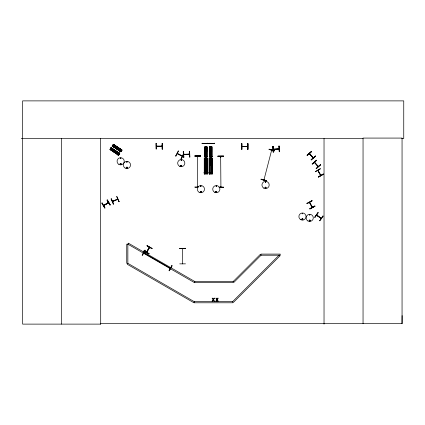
<?xml version="1.0" encoding="UTF-8"?>
<svg xmlns="http://www.w3.org/2000/svg" width="425" height="425" viewBox="0 0 425 425"><rect width="100%" height="100%" fill="white"/><g stroke="black" fill="none" stroke-linecap="round" stroke-linejoin="round"><path stroke-width="0.64" d="M401.763 138.513L403.75 138.513L403.75 100.884L22.621 100.884L22.621 324.116L100.704 324.116L100.651 323.68L402.055 323.68L402.114 315.61M264.106 179.44L263.851 179.308L263.75 179.881M271.527 150.716L271.841 150.71M146.519 252.174L146.758 251.648L147.002 251.85M120.998 150.562L121.359 150.769M112.434 201.354L113.172 201.312M316.503 215.098L318.144 216.32M321.321 218.243L320.684 218.041L321.162 218.477M197.843 156.166L197.646 156.809L197.641 156.166M220.623 156.995L220.66 156.389M220.665 187.175L220.66 186.538M120.822 158.36L120.53 158.19L120.758 158.424M126.634 161.888C127.187 163.019 127.335 161.102 126.692 161.829M126.762 161.968L127.107 161.925L126.788 162.058M127.314 167.742C126.623 166.34 126.464 168.725 127.234 167.811M181.533 160.225C180.827 159.03 181.135 161.346 181.507 160.007M181.65 165.824C180.365 167.041 181.486 164.347 181.502 166.063M200.584 186.161C201.407 185.21 201.062 187.101 200.627 186.235M200.754 186.123L201.052 186.251L200.77 186.086M216.139 186.161L216.484 186.118L216.166 186.203M216.628 186.161C215.592 187.143 216.495 184.965 216.516 186.363M215.927 191.834C217.085 190.565 216.298 193.29 216.017 191.664M216.66 191.834L216.484 192.132M265.891 181.996C265.067 182.947 265.413 181.055 265.848 181.921M302.143 213.568C302.967 212.521 302.616 214.699 302.18 213.493M302.287 213.52L302.611 213.653L302.324 213.493M302.069 219.242C303.099 217.945 302.637 220.639 302.122 219.151M302.786 219.327L302.701 218.997M309.421 214.8C309.968 215.932 310.123 214.019 309.48 214.742M309.57 214.795L309.899 214.885L309.57 214.885M313.113 157.988L309.395 153.675L313.034 157.893M313.119 157.898L312.917 157.324M318.086 166.6L314.442 162.467M314.787 162.77L314.681 162.254L314.42 162.446M103.615 205.578L108.593 202.72L103.7 205.562L103.562 205.275M104.13 205.291L103.902 205.073M107.987 202.72L108.078 202.991L107.971 202.693M197.614 156.288L197.869 156.288M197.875 156.687L197.641 156.23L197.583 186.835L197.837 186.315L197.901 186.835M220.633 156.512L220.867 157.027M220.888 156.947L220.66 156.448L220.915 187.117L220.888 186.554L220.628 186.66M182.771 248.721L182.452 248.721L182.739 248.524M182.766 263.798L182.708 263.824M261.067 179.18L260.987 179.488L266.549 180.944L266.629 180.636L261.067 179.18L266.618 180.673M269.036 149.441L269.115 149.133L274.678 150.588L274.598 150.896L269.036 149.441L274.608 150.859M263.946 179.934L271.633 150.243M264.106 179.398L264.031 179.833M271.702 150.2L271.809 150.705M271.766 150.753L271.936 150.216M117.698 199.043L117.215 199.543M117.693 199.325L117.619 199.054M117.762 199.277L112.513 201.535M206.051 157L205.849 156.602M206.114 173.097L205.732 173.565L206.114 173.708L205.684 173.735M210.943 157L210.906 156.575M146.54 252.094L146.79 252.222L149.637 247.292L146.779 252.184M149.074 247.679L149.361 247.175M318.357 166.515L318.017 166.048L317.735 166.207M317.858 170.473L320.732 175.456L320.62 174.797M309.517 202.438L312.157 207.32L312.407 207.209L311.844 206.826M312.37 207.209L309.66 202.22M149.053 247.6L149.303 247.871M120.317 163.795C120.62 165.33 121.391 163.067 120.408 163.742M180.965 165.649L180.965 165.994M200.605 191.664C201.052 193.311 201.429 190.448 200.568 191.925M265.28 187.494C265.726 189.141 266.103 186.283 265.243 187.754M310.064 220.75C309.814 219.114 308.869 221.68 310.059 220.644M211.028 173.033L210.577 173.033L211.028 173.06L210.625 173.193L210.965 173.708M183.685 154.376L184.376 154.599M273.317 149.117L274.008 149.34M278.423 148.824L279.06 148.787M175.695 155.954L178.293 150.822L178.574 150.965L175.886 156.049M177.22 153.616L177.31 153.436M177.793 153.977L177.804 153.622M181.852 156.049L181.996 155.768M181.077 158.706L183.696 153.584L183.982 153.733L181.358 158.849L181.077 158.706L183.733 153.606M156.379 146.088L156.958 146.035L156.899 146.349M161.489 146.088L162.053 146.306M241.931 146.407L242.569 146.407M143.947 251.079L144.107 250.803L149.106 253.645L148.947 253.922L143.947 251.079L148.962 253.9M142.338 255.25L145.207 250.261L144.941 250.113L142.12 255.122L142.375 255.266L145.217 250.267M144.25 253.141L143.847 252.684M146.551 252.121L149.334 247.228L146.721 252.222M149.308 247.743L149.504 247.393M152.107 248.37L151.948 248.646L146.949 245.804L147.108 245.528L152.092 248.391M170.409 268.249L169.931 268.042L170.085 267.766M169.107 270.698L171.918 265.683M318.346 170.924L318.027 170.372M108.396 202.512L103.488 205.387M311.908 206.816L312.168 206.816M112.142 146.094L113.369 144.245L121.996 150.03L120.774 151.868L112.168 146.051M113.103 146.556L114.171 144.962M110.888 149.972L111.956 148.378M113.688 146.944L114.755 145.35M111.472 150.365L112.54 148.771M112.349 150.949L113.417 149.356M114.564 147.533L115.632 145.94M115.34 148.054L116.407 146.46M113.124 151.475L114.192 149.882M116.216 148.644L117.284 147.05M114.001 152.06L115.069 150.466M119.978 151.157L121.04 149.563M117.762 154.572L118.825 152.979M117.831 155.003L119.25 152.878M120.047 151.587L121.465 149.462M117.895 155.051L119.319 152.926M120.11 151.629L121.534 149.504M119.106 154.195L118.681 153.956M118.559 155.29L119.786 153.441L111.148 147.672L109.926 149.51L118.586 155.247M314.909 217.366L318.213 212.665L317.953 212.484L314.643 217.186L314.909 217.366L318.182 212.643M319.674 220.724L322.952 215.996M316.62 214.933L317.14 215.305L316.593 215.135M184.333 154.541L184.243 154.323M189.322 154.312C189.417 153.436 188.477 154.769 188.907 154.047M189.401 154.291L183.696 154.578M273.349 149.345L279.076 148.984L273.429 149.372L273.44 149.079M278.481 148.819L278.556 149.074M120.875 158.536C120.966 157.282 119.877 158.865 120.796 158.562M181.183 160.018L181.385 160.273L181.13 160.076M265.699 182.118L265.577 181.82L265.577 182.144M162.132 146.349L156.469 146.349L156.496 146.057M247.685 146.667L242.022 146.667L242.048 146.375M242.447 146.667L242.447 146.375M146.752 251.706L146.694 252.275M307.062 155.226L311.376 151.422L311.589 151.661L307.275 155.465L307.062 155.226L311.392 151.443M307.222 155.407L311.562 151.635M315.419 156.007L311.079 159.779L311.286 160.018L315.6 156.214L315.392 155.975M311.132 159.837L315.44 156.039M312.274 164.108L316.582 160.31M316.609 160.337L312.322 164.172L312.115 163.928L316.428 160.129L316.636 160.368M320.45 164.693L316.126 168.486L316.338 168.725L320.652 164.921L320.439 164.682M316.152 168.512L320.493 164.741M220.639 186.617L220.66 187.117M206.072 173.676L205.732 173.692M112.529 201.275L117.64 199.065M117.199 199.197L117.22 199.5M107.047 200.085L107.323 199.925L110.229 204.887L109.953 205.047L107.058 200.079L109.985 205.031M103.642 205.53L108.497 202.683M315.414 171.79L320.275 168.709L320.434 168.985M315.308 171.604L320.285 168.73M320.875 175.302L318.065 170.372L317.847 170.584L320.678 175.488M320.397 174.877L320.668 174.887M318.368 176.912L323.345 174.032M318.474 177.092L323.452 174.218L323.308 173.963L318.325 176.843L318.484 177.119L323.467 174.239M311.966 200.648L306.892 203.352L307.041 203.633M307.004 203.564L312.067 200.834M307.025 203.596L312.088 200.871L311.955 200.627M309.735 202.821L309.735 202.252L309.474 202.428L312.104 207.304M314.835 205.982L309.767 208.696L309.921 208.978L314.983 206.252L314.829 205.971L309.804 208.765M309.905 208.951L314.967 206.226M111.318 198.81L111.021 198.937L113.358 204.197L113.629 204.074L111.318 198.81L113.555 204.106M117.805 199.282L112.598 201.498M118.894 201.763L119.186 201.636M182.261 156.219L177.315 153.696M120.509 158.068L120.796 158.068M181.119 159.901L181.459 159.949M200.727 191.537L201.142 191.59M183.802 154.339L189.364 154.052M313.267 157.765L309.538 153.489L309.926 153.977L309.655 154.057M161.612 146.057L161.484 146.349M247.679 146.407L247.037 146.667M247.562 146.667L241.947 146.636M210.625 173.692L211.007 173.708L210.577 173.708M247.159 146.343L247.159 146.667M309.724 220.214L309.48 220.798M272.839 146.365L273.158 146.343L273.477 152.086L273.174 152.107L272.839 146.365L273.201 152.102M278.901 146.014L279.22 145.998L279.549 151.736L279.23 151.757L278.938 146.014L279.31 151.752M273.381 149.111L279.002 148.787M183.791 154.636L189.444 154.307M189.917 157L189.598 157.016L189.279 151.273L189.582 151.258L189.89 157M200.616 155.832L194.863 155.863L194.868 156.188L200.616 156.15L200.616 155.832L194.863 155.89M194.868 156.145L200.616 156.071M223.635 156.049L217.887 156.087L217.887 156.405L223.635 156.368L223.635 156.049L217.887 156.113M217.887 156.326L223.635 156.288M198.061 186.952L194.868 186.984L194.868 187.292L198.061 187.271M218.997 187.186L223.64 187.159L223.64 187.478L219.805 187.478M219.805 187.26L223.64 187.239M179.732 248.471L185.481 248.296L179.732 248.434M179.732 248.327L185.481 248.306M179.732 263.867L185.486 263.845M21.25 138.672L22.621 138.667M22.621 138.513L363.046 138.513M156.299 149.063L156.06 143.315L156.379 143.315M162.127 149.063L162.446 149.063L162.446 143.315L162.127 143.315L162.169 149.063M203.267 143.576L206.566 143.576M209.892 143.576L213.196 143.576M241.613 143.629L241.931 143.629L241.931 149.382L241.613 149.382L241.639 143.629M156.437 146.088L162.01 146.057M162.132 146.29L156.496 146.317M241.99 146.407L247.562 146.343M207.055 157.149L204.839 157.16L204.839 146.768L207.055 146.763L207.012 157.149M209.732 146.768L211.947 146.763L211.947 157.149L209.732 157.16L209.78 146.768M204.988 147.826L206.906 147.826M209.881 147.826L211.799 147.826M204.988 148.527L206.906 148.527M209.881 148.527L211.799 148.527M247.679 149.382L247.998 149.382L247.998 143.629L247.679 143.629L247.695 149.382L247.759 143.629M204.988 149.584L206.906 149.584M209.881 149.584L211.799 149.584M204.988 150.519L206.906 150.519M209.881 150.519L211.799 150.519M204.988 151.571L206.906 151.571M209.881 151.571L211.799 151.571M204.988 156.092L206.906 156.092M209.881 156.092L211.799 156.092M204.669 156.389L207.225 156.389M209.562 156.389L212.117 156.389M204.669 156.469L207.225 156.469M209.562 156.469L212.117 156.469M205.796 156.591L206.098 156.575M210.683 156.591L210.943 156.613M209.148 158.334L212.468 158.318L212.468 173.894L209.148 173.905L209.158 158.334M204.478 159.912L207.352 159.912M209.371 159.912L212.245 159.912M204.478 160.969L207.352 160.969M209.371 160.969L212.245 160.969M204.478 162.547L207.352 162.547M209.371 162.547L212.245 162.547M204.473 163.954L207.347 163.954M209.366 163.954L212.24 163.954M204.473 165.532L207.347 165.532M209.366 165.532L212.24 165.532M204.478 172.311L207.352 172.311M209.371 172.311L212.245 172.311M204 172.757L207.83 172.757M208.887 172.757L212.723 172.757M204 172.879L207.83 172.879M208.887 172.879L212.723 172.879M265.577 187.324L265.875 187.494M273.838 149.058L274.029 149.34M210.657 173.076L210.959 173.087M206.088 173.129L205.806 172.948M143.963 252.716L144.399 252.965L144.171 253.162M170.074 267.793L169.931 268.042M182.447 263.798L182.479 248.721M316.737 214.981L321.273 218.211M177.363 153.462L182.373 156.002M178.367 154.174L181.305 155.678M175.674 155.938L175.955 156.087M146.992 245.735L151.985 248.577M144.086 250.835L149.063 253.714M170.005 267.787L170.42 267.989M169.904 267.962L170.356 268.217L143.836 252.939M113.342 144.282L121.975 150.062M113.284 144.373L121.917 150.147M113.231 144.458L121.858 150.232M113.204 144.495L121.837 150.275M113.703 144.914L121.768 150.37M113.087 144.665L121.709 150.461M113.066 144.697L121.651 150.546M113.539 145.159L121.624 150.583M121.55 150.7L121.221 151.188M112.492 145.573L121.146 151.316M112.444 145.642L121.077 151.422L112.423 145.674M112.354 145.78L121.008 151.523M112.306 145.849L120.944 151.619M112.285 145.881L120.87 151.73L112.227 145.966M111.127 147.703L119.76 153.478M111.079 147.773L119.701 153.568M111.015 147.873L119.643 153.653M110.994 147.905L119.622 153.691M110.946 147.974L119.574 153.76M110.861 148.102L119.505 153.861M110.808 148.182L119.483 153.893M110.787 148.213L118.873 153.643M119.335 154.121L119.005 154.604M110.303 148.952L118.368 154.408M110.16 149.159L118.235 154.61M118.718 155.035L110.091 149.265L118.655 155.146M110.011 149.387L118.633 155.178M322.92 215.974L323.181 216.16L319.85 220.846L319.611 220.676M316.582 215.193L321.157 218.376M316.556 215.188L321.188 218.492L319.595 217.372M314.659 162.27L318.304 166.409M318.107 166.579L314.447 162.382M107.297 199.941L110.203 204.903M102.016 203.033L104.922 207.995M119.159 201.647L116.875 196.371L116.583 196.499L118.931 201.748M220.888 186.655L220.862 187.117M273.078 146.349L273.45 152.086M189.343 151.273L189.678 157.011M183.446 151.613L183.818 157.351M220.862 156.448L220.867 156.968M197.843 156.225L197.843 156.745M197.837 186.373L197.641 186.894L197.636 186.378M402.055 323.68L402.055 138.077L363.046 138.077L363.046 323.68M324.031 138.513L324.031 324.116M247.972 143.629L247.972 149.382M241.852 143.629L241.852 149.382M214.375 143.549L208.712 143.549M212.458 158.318L212.399 173.894M212.24 158.318L212.245 173.894M212.086 158.318L212.032 173.894L212.017 158.318M211.9 146.763L211.9 157.149M211.894 158.318L211.91 173.894M211.815 146.763L211.799 157.149M211.841 158.318L211.841 172.593M211.692 146.763L211.692 157.149M211.682 158.318L211.682 173.894M211.655 146.763L211.65 157.149M211.655 158.318L211.655 172.593M211.528 146.763L211.565 157.149M211.528 172.593L211.528 158.318L211.459 172.593M211.406 146.763L211.443 157.149M211.246 173.894L210.37 173.894M211.135 157.149L210.545 157.149M210.396 147.417L210.359 156.506M210.152 146.768L210.104 157.16M210.157 158.334L210.141 172.608M210.035 146.768L210.024 157.16M209.987 146.768L209.902 157.16M209.955 158.334L209.929 173.905M209.881 146.768L209.865 157.16M209.775 158.334L209.775 172.608M209.706 158.334L209.716 173.905M209.599 158.334L209.583 173.905M209.525 158.334L209.525 173.905M209.371 158.334L209.398 173.905M209.344 158.334L209.344 173.905M209.217 158.334L209.217 173.905M207.745 143.549L202.087 143.485M207.506 158.318L207.506 173.894M207.379 158.318L207.352 173.894L207.32 158.318M207.198 158.318L207.198 173.894M207.14 158.318L207.129 173.894M207.018 158.318L207.007 172.593M206.922 146.763L206.906 157.149M206.948 158.318L206.948 172.593M206.885 146.763L206.805 157.149L206.768 146.763M206.821 172.593L206.821 158.318L206.789 173.894M206.635 147.411L206.683 156.501M206.635 158.318L206.635 172.593M206.582 158.318L206.566 172.593M206.391 147.411L206.428 156.501M206.353 173.894L205.477 173.894M206.242 157.149L205.657 157.149M205.514 147.417L205.503 156.506M205.466 147.417L205.466 156.506M205.381 146.768L205.344 157.16M205.211 147.417L205.259 156.506M205.264 158.334L205.248 172.608M205.132 147.417L205.137 157.149M205.195 158.334L205.195 172.608M205.094 147.417L205.094 156.506M205.068 158.334L205.036 173.905M204.988 146.768L204.988 157.16M205.009 158.334L205.009 172.608M204.887 146.768L204.887 157.16M204.882 158.334L204.882 172.608M204.813 158.334L204.829 172.608M204.707 158.334L204.701 173.894M204.637 158.334L204.637 173.905M204.505 158.334L204.505 173.905M204.478 158.334L204.452 173.905M204.324 158.334L204.324 173.905M162.419 143.315L162.419 149.063M162.207 143.315L162.207 149.063M156.087 143.315L156.087 149.063M100.645 138.513L100.704 324.116M61.636 138.513L61.636 324.116M120.153 163.853C120.785 165.83 121.688 162.456 120.153 163.853M126.438 167.508C127.075 169.485 127.978 166.111 126.438 167.508M180.758 165.686C181.395 167.663 182.298 164.294 180.758 165.686M205.535 150.933C206.056 152.564 206.8 149.786 205.535 150.933M200.398 191.702C201.036 193.678 201.939 190.304 200.398 191.702M210.428 150.933C210.949 152.564 211.692 149.786 210.428 150.933M215.815 191.702C216.447 193.678 217.35 190.304 215.815 191.702M265.072 187.531C265.71 189.508 266.613 186.139 265.072 187.531M301.957 219.103C302.589 221.08 303.493 217.712 301.957 219.103M309.225 220.421C309.857 222.397 310.76 219.029 309.225 220.421M113.693 150.833C114.107 152.49 115.032 149.77 113.693 150.833M115.908 147.417C116.323 149.074 117.247 146.354 115.908 147.417M171.881 265.662L169.038 270.661L169.315 270.821L172.157 265.822L171.881 265.662M128.419 243.196L127.861 244.168L127.861 263.335L127.303 264.302L193.699 302.637L194.257 301.67L232.592 301.67L279.22 255.042L280.006 255.834L233.383 302.457L232.592 301.67L232.592 302.786L194.257 302.786L194.257 301.67L127.861 263.335L126.74 263.335L126.74 244.168L127.861 244.168L194.257 282.503L194.82 281.531L233.155 281.531L260.259 254.426L261.051 255.218L280.218 255.218L280.218 254.097L261.051 254.097L261.051 255.218L233.941 282.322L233.155 281.531L233.155 282.652L194.82 282.652L194.82 281.531L128.419 243.196M214.046 298.159L213.308 299.354L212.585 298.159L212.123 298.159L213.058 299.678L212.096 301.197L212.532 301.197L213.281 299.981L214.025 301.197L214.487 301.197L213.536 299.657L214.487 298.159L214.046 298.159M217.775 298.159L217.042 299.354L216.314 298.159L215.852 298.159L216.792 299.678L215.826 301.197L216.261 301.197L217.016 299.981L217.754 301.197L218.216 301.197L217.265 299.657L218.216 298.159L217.775 298.159M102.085 202.996L101.809 203.155L104.715 208.117L104.991 207.958L102.074 203.001M183.526 151.608L183.207 151.624L183.536 157.367L183.855 157.346L183.526 151.608M202.571 143.241L202.05 143.443L202.571 143.241M207.682 143.209L207.161 143.411L207.682 143.209M209.201 143.241L208.68 143.443L209.201 143.241M214.312 143.209L213.791 143.411L214.312 143.209M207.575 158.318L204.255 158.334L204.255 173.905L207.575 173.894L207.575 158.318M206.136 173.033L205.684 173.033L206.136 173.06M118.862 154.838L110.229 149.058L118.851 154.854M211.321 156.501L211.321 147.411L211.273 156.501M210.274 157.16L210.274 146.768L210.237 157.16M206.55 157.149L206.55 146.763L206.513 157.149M307.934 220.973A3.586 3.586 0 0 0 313.31 217.866A3.586 3.586 0 0 0 307.934 214.763A3.586 3.586 0 0 0 307.934 220.973M309.331 220.947A0.558 0.558 0 0 0 310.261 220.702A0.558 0.558 0 0 0 309.581 220.017A0.558 0.558 0 0 0 309.331 220.947M300.666 219.651A3.581 3.581 0 0 0 306.037 216.553A3.581 3.581 0 0 0 300.666 213.451A3.581 3.581 0 0 0 300.666 219.651M302.18 219.72A0.558 0.558 0 0 0 303.014 219.242A0.558 0.558 0 0 0 302.18 218.758A0.558 0.558 0 0 0 302.18 219.72M263.755 188.126A3.639 3.639 0 0 0 269.211 184.981A3.639 3.639 0 0 0 263.755 181.831A3.639 3.639 0 0 0 263.755 188.126M265.179 188.062A0.558 0.558 0 0 0 266.114 187.813A0.558 0.558 0 0 0 265.428 187.127A0.558 0.558 0 0 0 265.179 188.062M179.467 166.239A3.586 3.586 0 0 0 184.848 163.136A3.586 3.586 0 0 0 179.467 160.028A3.586 3.586 0 0 0 179.467 166.239M180.981 166.303A0.558 0.558 0 0 0 181.815 165.824A0.558 0.558 0 0 0 180.981 165.341A0.558 0.558 0 0 0 180.981 166.303M118.857 164.406A3.586 3.586 0 0 0 124.238 161.298A3.586 3.586 0 0 0 118.857 158.196A3.586 3.586 0 0 0 118.857 164.406M120.376 164.47A0.558 0.558 0 0 0 121.21 163.986A0.558 0.558 0 0 0 120.376 163.503A0.558 0.558 0 0 0 120.376 164.47M125.141 168.066A3.591 3.591 0 0 0 130.533 164.953A3.591 3.591 0 0 0 125.141 161.84A3.591 3.591 0 0 0 125.141 168.066M126.544 168.034A0.558 0.558 0 0 0 127.479 167.785A0.558 0.558 0 0 0 126.793 167.105A0.558 0.558 0 0 0 126.544 168.034M199.107 192.254A3.586 3.586 0 0 0 204.489 189.146A3.586 3.586 0 0 0 199.107 186.038A3.586 3.586 0 0 0 199.107 192.254M200.504 192.227A0.558 0.558 0 0 0 201.439 191.978A0.558 0.558 0 0 0 200.754 191.298A0.558 0.558 0 0 0 200.504 192.227M214.519 192.254A3.586 3.586 0 0 0 219.9 189.146A3.586 3.586 0 0 0 214.519 186.038A3.586 3.586 0 0 0 214.519 192.254M215.921 192.227A0.558 0.558 0 0 0 216.851 191.978A0.558 0.558 0 0 0 216.171 191.298A0.558 0.558 0 0 0 215.921 192.227M205.594 165.293A0.637 0.637 0 0 0 206.55 164.741A0.637 0.637 0 0 0 205.594 164.188A0.637 0.637 0 0 0 205.594 165.293M210.481 165.293A0.637 0.637 0 0 0 211.443 164.741A0.637 0.637 0 0 0 210.481 164.188A0.637 0.637 0 0 0 210.481 165.293"/></g></svg>
